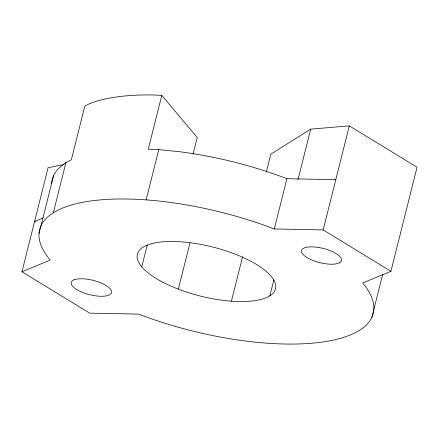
<?xml version="1.0" encoding="UTF-8"?>
<svg xmlns="http://www.w3.org/2000/svg" width="439" height="439" viewBox="0 0 439 439"><rect width="100%" height="100%" fill="white"/><g stroke="black" fill="none" stroke-linecap="round" stroke-linejoin="round"><path stroke-width="0.66" d="M266.286 172.115L270.792 154.182L310.68 129.148L349.307 125.861L417.05 167.248L390.913 271.302L362.685 282.968A171.989 61.076 14.1 0 1 321.941 342.096A171.989 61.076 14.1 0 1 138.603 314.099L89.688 313.144L21.95 271.757L48.087 167.703L63.984 164.499M39.027 233.537L53.613 175.545M53.333 212.772L65.954 162.523L71.332 159.851L84.842 106.051L89.633 103.67A171.989 61.076 14.1 0 1 152.41 94.945L161.777 95.362L197.232 137.489L193.061 154.094M161.777 95.362L148.261 149.161L158.77 149.628L179.683 151.735A171.989 61.076 14.1 0 1 286.908 178.706L335.791 179.661L334.436 179.776M146.149 199.877L158.77 149.628M141.759 266.786L147.241 244.967M178.36 289.153L189.983 242.866M231.413 301.187L242.537 256.892M21.95 271.757L50.211 260.086A171.989 61.076 14.1 0 1 90.95 200.952A171.989 61.076 14.1 0 1 274.287 228.955L286.908 178.706M298.004 179.628L310.68 129.148M269.837 295.853L273.826 279.983M390.913 271.302L323.17 229.91L349.307 125.861M371.899 317.26L382.693 274.282M65.954 162.523L58.409 168.581A171.989 61.076 14.1 0 0 51.648 183.288M43.362 217.876L34.571 221.503L35.899 221.24M274.287 228.955L323.17 229.91M74.125 279.808L72.896 280.417A20.77 7.375 14.1 0 0 76.743 289.542A20.77 7.375 14.1 0 0 98.665 296.16L101.063 296.27A20.77 7.375 14.1 0 0 106.029 285.476A20.77 7.375 14.1 0 0 74.125 279.808M339.841 262.577L338.623 263.18A20.589 7.309 14.1 0 1 306.987 257.556A20.589 7.309 14.1 0 1 311.909 246.855L314.291 246.965A20.589 7.309 14.1 0 1 336.027 253.522A20.589 7.309 14.1 0 1 339.841 262.577M162.907 282.255A71.206 25.286 14.1 0 0 274.951 290.459A71.206 25.286 14.1 0 0 181.483 241.862A71.206 25.286 14.1 0 0 162.907 282.255"/></g></svg>
